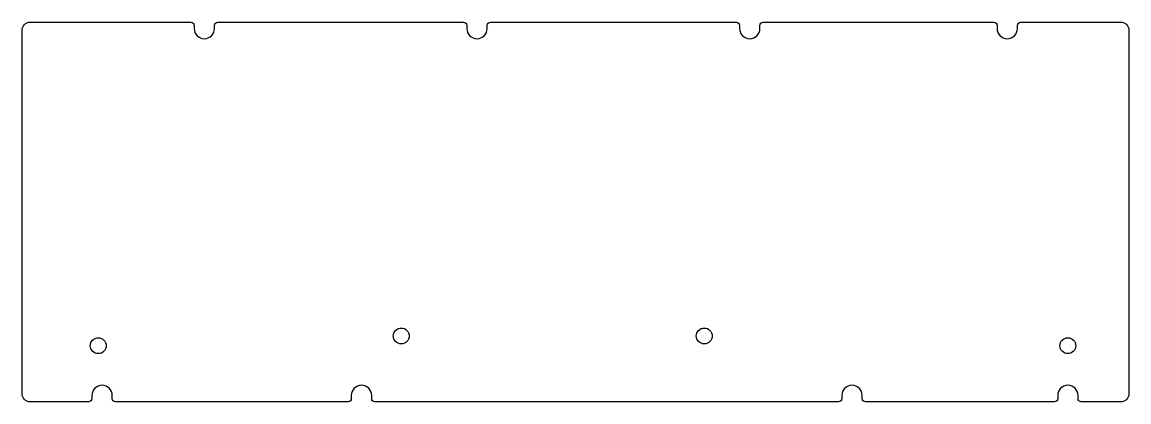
# Model space of a CAD drawing. Header units: millimetres. Extents: x -174 to 174, y -60 to 60.
import ezdxf

# ---------------------------------------------------------------- set-up
doc = ezdxf.new("R2010")
doc.units = ezdxf.units.MM
doc.layers.get('0').update_dxf_attribs({"linetype": 'CONTINUOUS'})

msp = doc.modelspace()

# ---------------------------------------------------------------- linework, layer by layer
msp.add_lwpolyline([(58.97, 59.66), (131.53, 59.66, -0.414214), (132.53, 58.66), (132.53, 57.66, 1), (138.93, 57.66), (138.93, 58.66, -0.414214), (139.93, 59.66), (171.46, 59.66, -0.414214), (173.96, 57.16), (173.96, -57.16, -0.414214), (171.46, -59.66), (158.98, -59.66, -0.414214), (157.98, -58.66), (157.98, -57.66, 1), (151.58, -57.66), (151.58, -58.66, -0.414214), (150.58, -59.66), (91.12, -59.66, -0.414214), (90.12, -58.66), (90.12, -57.66, 1), (83.72, -57.66), (83.72, -58.66, -0.414214), (82.72, -59.66), (-63.07, -59.66, -0.414214), (-64.07, -58.66), (-64.07, -57.66, 1), (-70.47, -57.66), (-70.47, -58.66, -0.414214), (-71.47, -59.66), (-144.63, -59.66, -0.414214), (-145.63, -58.66), (-145.63, -57.66, 1), (-152.03, -57.66), (-152.03, -58.66, -0.414214), (-153.03, -59.66), (-171.46, -59.66, -0.414214), (-173.96, -57.16), (-173.96, 57.16, -0.414214), (-171.46, 59.66), (-120.88, 59.66, -0.414214), (-119.88, 58.66), (-119.88, 57.66, 1), (-113.48, 57.66), (-113.48, 58.66, -0.414214), (-112.48, 59.66), (-35.16, 59.66, -0.414214), (-34.16, 58.66), (-34.16, 57.66, 1), (-27.76, 57.66), (-27.76, 58.66, -0.414214), (-26.76, 59.66), (50.57, 59.66, -0.414214), (51.57, 58.66), (51.57, 57.66, 1), (57.97, 57.66), (57.97, 58.66, -0.414214)], format="xyb", close=True)
for centre in [(-54.77, -38.96), (40.48, -38.96), (-150.02, -42.01), (154.78, -42.01)]:
    msp.add_circle(centre, 2.5)

doc.saveas('drawing.dxf')
